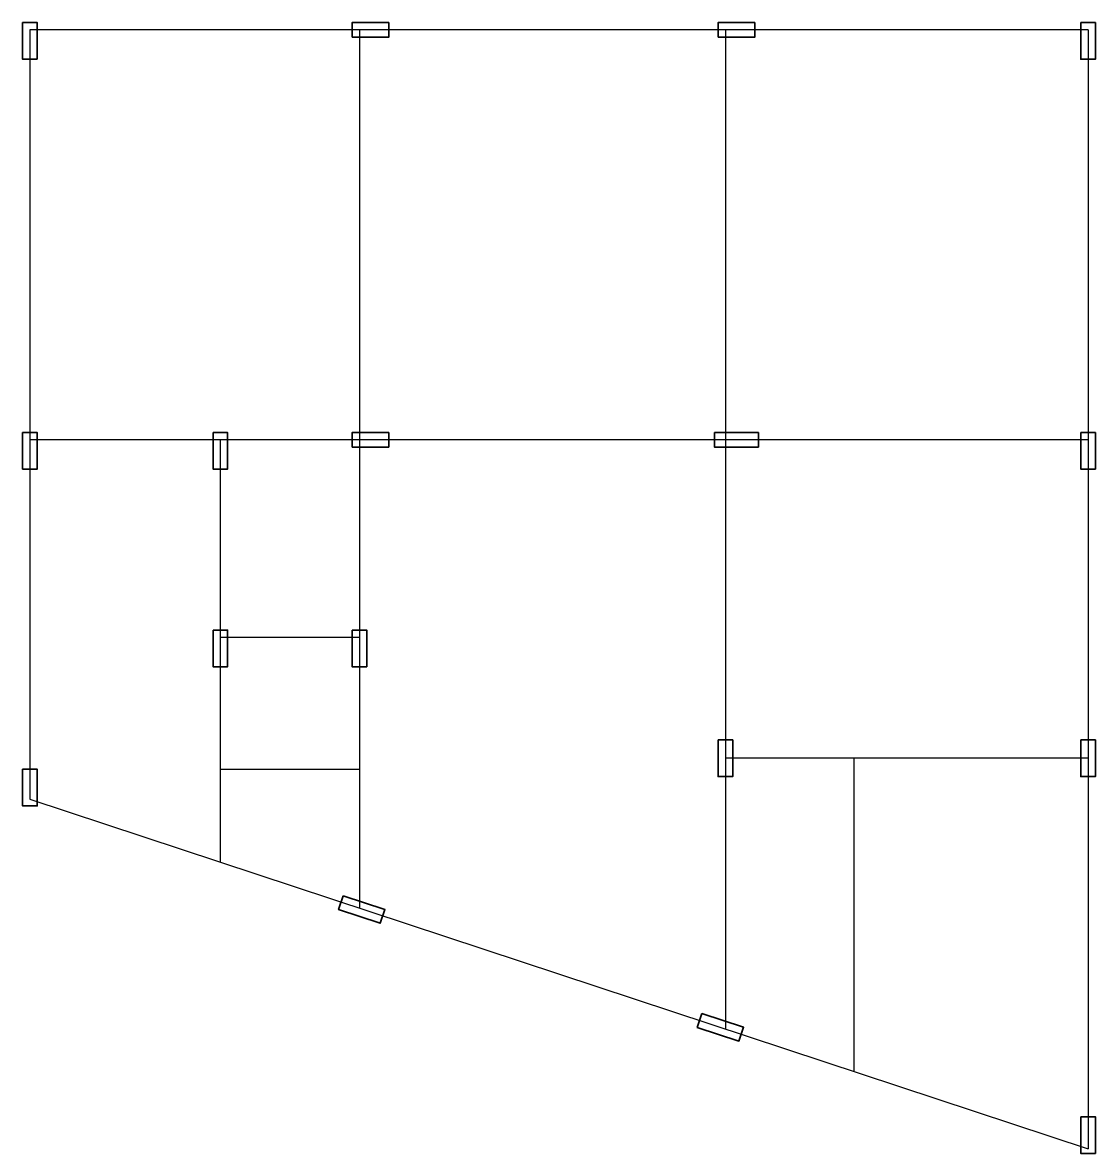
# Model space of a CAD drawing. Header units: inches. Extents: x 0 to 14.7, y 0 to 15.4.
import ezdxf

# ---------------------------------------------------------------- set-up
doc = ezdxf.new("R2010")
doc.units = ezdxf.units.IN
doc.header["$MEASUREMENT"] = 0
doc.layers.add('Centerline', color=50, linetype='Continuous')
doc.layers.add('DS Column', color=10, linetype='Continuous')

msp = doc.modelspace()

# ---------------------------------------------------------------- linework, layer by layer
at = {"layer": 'Centerline'}
for p, q in [((14.55, 15.348), (0.1, 15.348)), ((0.1, 15.348), (0.1, 4.837)), ((4.6, 15.348), (4.6, 3.351)), ((9.598, 15.348), (9.598, 1.7)), ((14.55, 15.348), (14.55, 0.064)), ((14.55, 9.748), (0.1, 9.748)), ((2.7, 9.748), (2.7, 3.978)), ((4.6, 7.048), (2.7, 7.048)), ((14.55, 5.398), (9.598, 5.398)), ((11.35, 5.398), (11.35, 1.121)), ((2.7, 5.248), (4.6, 5.248)), ((0.1, 4.837), (14.55, 0.064))]:
    msp.add_line(p, q, dxfattribs=at)
at = {"layer": 'DS Column', "color": 1, "lineweight": 35}
for points in [[(0.2, 14.948), (0, 14.948), (0, 15.448), (0.2, 15.448)], [(4.5, 15.248), (4.5, 15.448), (5, 15.448), (5, 15.248)], [(9.498, 15.248), (9.498, 15.448), (9.998, 15.448), (9.998, 15.248)], [(14.45, 15.448), (14.65, 15.448), (14.65, 14.948), (14.45, 14.948)], [(0, 9.848), (0.2, 9.848), (0.2, 9.348), (0, 9.348)], [(2.6, 9.848), (2.8, 9.848), (2.8, 9.348), (2.6, 9.348)], [(4.5, 9.648), (4.5, 9.848), (5, 9.848), (5, 9.648)], [(9.448, 9.848), (10.048, 9.848), (10.048, 9.648), (9.448, 9.648)], [(14.45, 9.848), (14.65, 9.848), (14.65, 9.348), (14.45, 9.348)], [(2.6, 7.148), (2.8, 7.148), (2.8, 6.648), (2.6, 6.648)], [(4.5, 7.148), (4.7, 7.148), (4.7, 6.648), (4.5, 6.648)], [(9.498, 5.648), (9.698, 5.648), (9.698, 5.148), (9.498, 5.148)], [(14.45, 5.648), (14.65, 5.648), (14.65, 5.148), (14.45, 5.148)], [(0, 5.248), (0.2, 5.248), (0.2, 4.748), (0, 4.748)], [(4.377, 3.52), (4.947, 3.333), (4.885, 3.143), (4.315, 3.33)], [(9.275, 1.911), (9.845, 1.724), (9.783, 1.534), (9.212, 1.721)], [(14.45, 0.5), (14.65, 0.5), (14.65, 0), (14.45, 0)]]:
    msp.add_lwpolyline(points, close=True, dxfattribs=at)
msp.add_lwpolyline([(4.5, 9.848), (5, 9.848), (5, 9.648), (4.5, 9.648)], dxfattribs=at)

doc.saveas('drawing.dxf')
